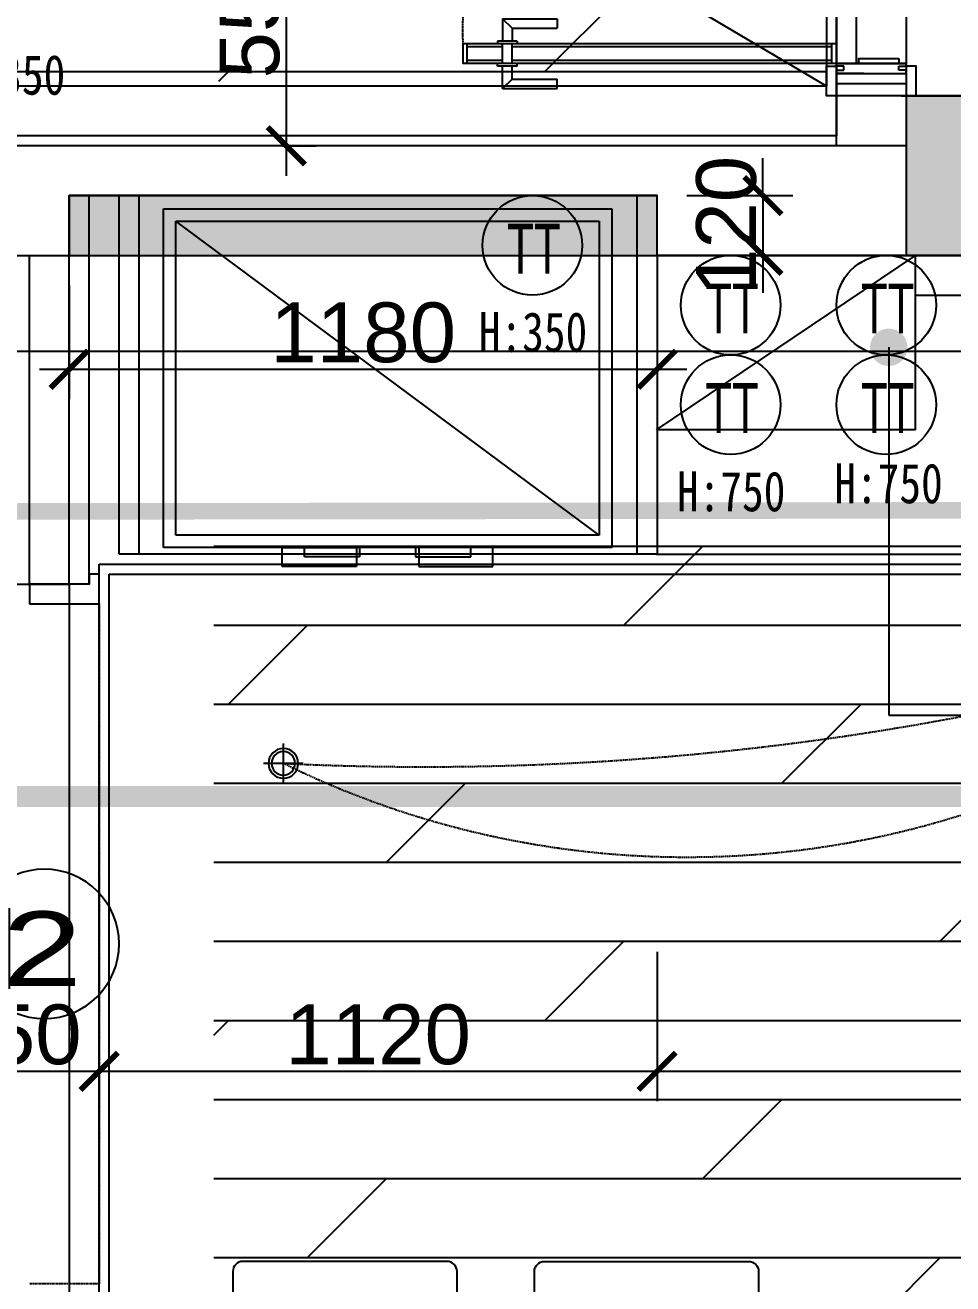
# Model space of a CAD drawing. Header units: millimetres. Extents: x 148889 to 229003, y -70503 to 111106.
# Drawn here: x 206058 to 207921, y 60412 to 62940 of the extents above; entities that cross this region are included whole.
import ezdxf
from ezdxf.enums import TextEntityAlignment as Align
from ezdxf.lldxf.tags import DXFTag

# ---------------------------------------------------------------- set-up
doc = ezdxf.new("R2010")
doc.units = ezdxf.units.MM
doc.header["$PDMODE"] = 3
doc.linetypes.add('DASHED2', pattern=[0.375, 0.25, -0.125])
doc.linetypes.add('HIDDEN', pattern=[0.375, 0.25, -0.125])
for name, color, linetype in [('AXIS_TEXT', 7, 'Continuous'), ('C-灯具1', 2, 'Continuous'), ('C-灯具设备尺寸', 44, 'Continuous'), ('C-造型线1(造型分割)', 4, 'Continuous'), ('C-门套', 16, 'Continuous'), ('F-地坪1(分割线)', 16, 'Continuous'), ('P-原墙线', 7, 'Continuous'), ('P-固定家具1(到顶)', 3, 'Continuous'), ('P-完成面', 1, 'Continuous'), ('P-完成面尺寸', 44, 'Continuous'), ('P-开关', 7, 'DASHED2'), ('P-捣墙线', 250, 'Continuous'), ('P-插座', 1, 'Continuous'), ('P-新墙线', 4, 'Continuous'), ('P-水路', 7, 'Continuous'), ('P-活动家具', 3, 'Continuous'), ('P-门', 1, 'Continuous'), ('P-门套', 1, 'Continuous'), ('P-间墙尺寸', 6, 'Continuous')]:
    doc.layers.add(name, color=color, linetype=linetype)
doc.styles.add('Arial', font='arial.ttf')
doc.styles.add('COMPLEX', font='complex_.ttf')
doc.styles.add('宋体', font='SimSun.ttf')
tags = doc.linetypes.add('ACAD_ISO03W100', pattern=[30, 12, -18]).pattern_tags.tags
tags[6:7] = [DXFTag(74, 4), DXFTag(75, 0), DXFTag(340, '0'), DXFTag(46, 1.0), DXFTag(50, 0.0), DXFTag(44, 0.0), DXFTag(45, 0.0)]
tags[4:5] = [DXFTag(74, 4), DXFTag(75, 0), DXFTag(340, '0'), DXFTag(46, 1.0), DXFTag(50, 0.0), DXFTag(44, 0.0), DXFTag(45, 0.0)]
doc.dimstyles.new('1比60', dxfattribs={"dimscale": 60, "dimtxt": 2, "dimasz": 1.25, "dimexe": 1, "dimexo": 1, "dimgap": 0.2, "dimtad": 1, "dimdec": 0, "dimrnd": 0.005, "dimzin": 0, "dimdsep": 46, "dimtxsty": 'Arial', "dimblk": 'ARCHTICK', "dimcen": 0.125, "dimdle": 1, "dimclrd": 44, "dimclre": 44, "dimclrt": 50, "dimadec": 0, "dimazin": 0, "dimtfac": 1, "dimtdec": 0, "dimtix": 1, "dimtmove": 2, "dimatfit": 3, "dimldrblk": 'DOT', "dimfxl": 4, "dimfxlon": 1, "dimtvp": 1, "dimtolj": 1, "dimtzin": 0, "dimarcsym": 0})
pattern_1 = [(0, (250, 140), (0, 158.75), []), (45, (250, 140), (-317.4998, 317.4998), [224.5065, -449.0125])]

# ---------------------------------------------------------------- blocks, each defined once
blk = doc.blocks.new('_AXISO')
blk.add_circle((0, 0), 0.5)
at = {"layer": 'AXIS_TEXT', "style": 'COMPLEX', "width": 1.041667}
blk.add_attdef('A', text='', height=0.56, dxfattribs=at).set_placement((-0.25, -0.28), (0.25, -0.28), align=Align.FIT)
blk = doc.blocks.new('_ArchTick')
at = {"color": 0, "linetype": 'ByBlock', "const_width": 0.15}
blk.add_lwpolyline([(-0.5, -0.5), (0.5, 0.5)], dxfattribs=at)
blk = doc.blocks.new('_Dot')
at = {"color": 0, "linetype": 'ByBlock', "lineweight": -2}
blk.add_line((-0.5, 0), (-1, 0), dxfattribs=at)
at = {"color": 0, "linetype": 'ByBlock', "const_width": 0.5}
blk.add_lwpolyline([(-0.25, 0, 1), (0.25, 0, 1)], format="xyb", close=True, dxfattribs=at)
blk = doc.blocks.new('A$C404574AA')
at = {"layer": 'P-门'}
for p, q in [((650.6, 803, 233.2), (650.6, 784, 233.2)), ((760.1, 803, 233.2), (650.6, 803, 233.2)), ((741.1, 784, 233.2), (650.6, 784, 233.2)), ((741.1, 784, 233.2), (760.1, 803, 233.2)), ((741.1, 784, 233.2), (741.1, 758, 233.2)), ((760.1, 803, 233.2), (760.1, 758, 233.2)), ((90, 753, 233.2), (840, 753, 233.2)), ((90, 713, 233.2), (90, 753, 233.2)), ((730.6, 758, 233.2), (730.6, 753, 233.2)), ((730.6, 758, 233.2), (770.6, 758, 233.2)), ((740.8, 753, 233.2), (740.8, 713, 233.2)), ((760.3, 753, 233.2), (760.3, 713, 233.2)), ((770.6, 758, 233.2), (770.6, 753, 233.2)), ((840, 713, 233.2), (840, 753, 233.2)), ((90, 713, 233.2), (840, 713, 233.2)), ((730.6, 708, 233.2), (730.6, 713, 233.2)), ((730.6, 708, 233.2), (770.6, 708, 233.2)), ((741.1, 682, 233.2), (741.1, 708, 233.2)), ((760.1, 663, 233.2), (760.1, 708, 233.2)), ((770.6, 708, 233.2), (770.6, 713, 233.2)), ((741.1, 682, 233.2), (650.6, 682, 233.2)), ((650.6, 663, 233.2), (650.6, 682, 233.2)), ((760.1, 663, 233.2), (650.6, 663, 233.2)), ((741.1, 682, 233.2), (760.1, 663, 233.2))]:
    blk.add_line(p, q, dxfattribs=at)
at = {"layer": 'P-门', "color": 252, "linetype": 'ACAD_ISO03W100', "ltscale": 0.001}
for p, q in [((50, 753, 233.2), (50, 3, 233.2)), ((50, 753, 233.2), (90, 753, 233.2)), ((90, 753, 233.2), (90, 3, 233.2)), ((90, 3, 233.2), (90, 743, 233.2)), ((0, 82.9, 233.2), (0, 192.4, 233.2)), ((0, 192.4, 233.2), (19, 192.4, 233.2)), ((19, 101.9, 233.2), (19, 192.4, 233.2)), ((140, 192.4, 233.2), (121, 192.4, 233.2)), ((121, 101.9, 233.2), (121, 192.4, 233.2)), ((140, 82.9, 233.2), (140, 192.4, 233.2)), ((19, 101.9, 233.2), (0, 82.9, 233.2)), ((19, 101.9, 233.2), (45, 101.9, 233.2)), ((45, 112.4, 233.2), (45, 72.4, 233.2)), ((45, 112.4, 233.2), (50, 112.4, 233.2)), ((90, 102.2, 233.2), (50, 102.2, 233.2)), ((95, 112.4, 233.2), (90, 112.4, 233.2)), ((95, 112.4, 233.2), (95, 72.4, 233.2)), ((121, 101.9, 233.2), (95, 101.9, 233.2)), ((121, 101.9, 233.2), (140, 82.9, 233.2)), ((0, 82.9, 233.2), (45, 82.9, 233.2)), ((90, 82.7, 233.2), (50, 82.7, 233.2)), ((140, 82.9, 233.2), (95, 82.9, 233.2)), ((45, 72.4, 233.2), (50, 72.4, 233.2)), ((95, 72.4, 233.2), (90, 72.4, 233.2)), ((50, 3, 233.2), (90, 3, 233.2))]:
    blk.add_line(p, q, dxfattribs=at)
at = {"layer": 'P-门', "color": 252}
for p, q in [((100, 713, 233.2), (100, 753, 233.2)), ((100, 747, 233.2), (740.8, 747, 233.2)), ((760.3, 747, 233.2), (832, 747, 233.2)), ((832, 713, 233.2), (832, 753, 233.2)), ((100, 719, 233.2), (740.8, 719, 233.2)), ((760.3, 719, 233.2), (832, 719, 233.2))]:
    blk.add_line(p, q, dxfattribs=at)
at = {"layer": 'P-门', "color": 252, "linetype": 'DASHED2'}
blk.add_arc((154.7, 685.8, 233.2), 685.8, 264.5854, 2.2759, dxfattribs=at)
blk = doc.blocks.new('A$C0BB32EA6')
at = {"color": 250}
blk.add_arc((223.5, 2013), 1591.3, 262.6127, 277.3873, dxfattribs=at)
at = {"layer": 'P-活动家具'}
for p, q in [((430, 500), (20, 500)), ((0, 480), (0, 118.4)), ((450, 118.4), (450, 480)), ((0, 118.4), (0, 20)), ((450, 20), (450, 118.4)), ((20, 0), (430, 0))]:
    blk.add_line(p, q, dxfattribs=at)
at = {"layer": 'P-活动家具', "color": 250}
for p, q in [((10, 421.9), (10, 20)), ((440, 20), (440, 421.9)), ((20, 10), (430, 10))]:
    blk.add_line(p, q, dxfattribs=at)
at = {"layer": 'P-活动家具'}
for centre, radius, start, end in [((20, 480), 20, 90, 180), ((430, 480), 20, 0, 90), ((225, 1333.7), 937.3, 256.11, 283.89), ((20, 20), 20, 180, 270), ((430, 20), 20, 270, 0)]:
    blk.add_arc(centre, radius, start, end, dxfattribs=at)
at = {"layer": 'P-活动家具', "color": 250}
for centre, start, end in [((20, 20), 180, 270), ((430, 20), 270, 0)]:
    blk.add_arc(centre, 10, start, end, dxfattribs=at)
blk = doc.blocks.new('A$C323B2213')
at = {"layer": 'P-活动家具'}
blk.add_lwpolyline([(0, 1149.9), (0, 349.9), (1600, 349.9), (1600, 1149.9)], close=True, dxfattribs=at)
blk.add_blockref('A$C0BB32EA6', (256.2, 999.9), dxfattribs=at)
at = {"layer": 'P-活动家具', "xscale": -1}
blk.add_blockref('A$C0BB32EA6', (1311.6, 999.9), dxfattribs=at)
at = {"layer": 'P-活动家具', "xscale": -1, "rotation": 180}
blk.add_blockref('A$C0BB32EA6', (256.2, 500), dxfattribs=at)
at = {"layer": 'P-活动家具', "rotation": 180}
blk.add_blockref('A$C0BB32EA6', (1311.6, 500), dxfattribs=at)
blk = doc.blocks.new('A$C3AD5280B')
at = {"layer": 'P-活动家具', "color": 8}
for p, q in [((238.6, 717.9), (238.6, 680)), ((387.4, 717.9), (238.6, 717.9)), ((387.4, 680), (387.4, 717.9)), ((512.6, 717.9), (661.4, 717.9)), ((512.6, 680), (512.6, 717.9)), ((661.4, 717.9), (661.4, 680)), ((283, 698.9), (283, 680)), ((393.8, 698.9), (283, 698.9)), ((393.8, 680), (393.8, 698.9)), ((506.2, 698.9), (617, 698.9)), ((506.2, 680), (506.2, 698.9)), ((617, 698.9), (617, 680)), ((900, 680), (0, 680)), ((0, 680), (0, 0)), ((238.6, 680), (387.4, 680)), ((661.4, 680), (512.6, 680)), ((900, 0), (900, 680)), ((875, 655), (25, 655)), ((875, 655), (25, 25)), ((25, 655), (25, 25)), ((875, 25), (875, 655)), ((25, 25), (875, 25)), ((0, 0), (900, 0))]:
    blk.add_line(p, q, dxfattribs=at)
blk = doc.blocks.new('*D900')
at = {"layer": 'Defpoints', "color": 0}
for p in [(206146.9, 62477.5), (207326.9, 62477.5), (207326.9, 62248.8)]:
    blk.add_point(p, dxfattribs=at)
at = {"layer": 'P-捣墙线', "color": 44, "lineweight": -2}
for p, q in [((206146.9, 62417.5), (206146.9, 62188.8)), ((207326.9, 62417.5), (207326.9, 62188.8)), ((206086.9, 62248.8), (207386.9, 62248.8))]:
    blk.add_line(p, q, dxfattribs=at)
at = {"layer": 'P-捣墙线', "color": 44, "lineweight": -2, "xscale": 75, "yscale": 75, "zscale": 75, "rotation": 180}
blk.add_blockref('_ArchTick', (206146.9, 62248.8), dxfattribs=at)
at = {"layer": 'P-捣墙线', "color": 44, "lineweight": -2, "xscale": 75, "yscale": 75, "zscale": 75}
blk.add_blockref('_ArchTick', (207326.9, 62248.8), dxfattribs=at)
at = {"layer": 'P-捣墙线', "color": 50, "insert": (206736.9, 62322.1), "char_height": 120, "attachment_point": 5, "style": 'Arial'}
blk.add_mtext('\\A1;1180', dxfattribs=at)
blk = doc.blocks.new('*D901')
at = {"layer": 'Defpoints', "color": 0}
for p in [(207326.9, 62597.5), (207326.9, 62477.5), (207539.4, 62477.5)]:
    blk.add_point(p, dxfattribs=at)
at = {"layer": 'P-捣墙线', "color": 44, "lineweight": -2}
for p, q in [((207539.4, 62597.5), (207539.4, 62672.5)), ((207386.9, 62597.5), (207599.4, 62597.5)), ((207539.4, 62597.5), (207539.4, 62477.5)), ((207386.9, 62477.5), (207599.4, 62477.5)), ((207539.4, 62477.5), (207539.4, 62402.5))]:
    blk.add_line(p, q, dxfattribs=at)
at = {"layer": 'P-捣墙线', "color": 44, "lineweight": -2, "xscale": 75, "yscale": 75, "zscale": 75}
for p, rotation in [((207539.4, 62597.5), 270), ((207539.4, 62477.5), 90)]:
    blk.add_blockref('_ArchTick', p, dxfattribs=dict(at, rotation=rotation))
at = {"layer": 'P-捣墙线', "color": 50, "insert": (207466.2, 62537.5), "char_height": 120, "attachment_point": 5, "rotation": 90, "style": 'Arial'}
blk.add_mtext('\\A1;120', dxfattribs=at)
blk = doc.blocks.new('A$C01C20CD7')
at = {"layer": 'C-灯具1'}
for p, q in [((52.8, 105.7, 2984.9), (52.8, 0, 2984.9)), ((0, 52.8, 2984.9), (105.7, 52.8, 2984.9))]:
    blk.add_line(p, q, dxfattribs=at)
for radius in [39.9, 31.7]:
    blk.add_circle((52.8, 52.8, 2984.9), radius, dxfattribs=at)
blk = doc.blocks.new('*D949')
at = {"layer": 'Defpoints', "color": 0}
for p in [(205856.9, 60839.3), (206206.9, 60839.3), (206206.9, 60839.3)]:
    blk.add_point(p, dxfattribs=at)
at = {"layer": 'P-完成面尺寸', "color": 44, "lineweight": -2}
for p, q in [((205796.9, 60839.3), (206266.9, 60839.3)), ((205856.9, 60839.3), (205856.9, 60779.3)), ((206206.9, 60839.3), (206206.9, 60779.3))]:
    blk.add_line(p, q, dxfattribs=at)
at = {"layer": 'P-完成面尺寸', "color": 44, "lineweight": -2, "xscale": 75, "yscale": 75, "zscale": 75, "rotation": 180}
blk.add_blockref('_ArchTick', (205856.9, 60839.3), dxfattribs=at)
at = {"layer": 'P-完成面尺寸', "color": 44, "lineweight": -2, "xscale": 75, "yscale": 75, "zscale": 75}
blk.add_blockref('_ArchTick', (206206.9, 60839.3), dxfattribs=at)
at = {"layer": 'P-完成面尺寸', "color": 50, "insert": (206031.9, 60912.6), "char_height": 120, "attachment_point": 5, "style": 'Arial'}
blk.add_mtext('\\A1;350', dxfattribs=at)
blk = doc.blocks.new('*D950')
at = {"layer": 'Defpoints', "color": 0}
for p in [(207326.9, 61877.5), (206206.9, 60839.3), (207326.9, 60839.3)]:
    blk.add_point(p, dxfattribs=at)
at = {"layer": 'P-完成面尺寸', "color": 44, "lineweight": -2}
for p, q in [((207326.9, 61079.3), (207326.9, 60779.3)), ((206146.9, 60839.3), (207386.9, 60839.3)), ((206206.9, 60839.3), (206206.9, 60779.3))]:
    blk.add_line(p, q, dxfattribs=at)
at = {"layer": 'P-完成面尺寸', "color": 44, "lineweight": -2, "xscale": 75, "yscale": 75, "zscale": 75, "rotation": 180}
blk.add_blockref('_ArchTick', (206206.9, 60839.3), dxfattribs=at)
at = {"layer": 'P-完成面尺寸', "color": 44, "lineweight": -2, "xscale": 75, "yscale": 75, "zscale": 75}
blk.add_blockref('_ArchTick', (207326.9, 60839.3), dxfattribs=at)
at = {"layer": 'P-完成面尺寸', "color": 50, "insert": (206766.9, 60912.6), "char_height": 120, "attachment_point": 5, "style": 'Arial'}
blk.add_mtext('\\A1;1120', dxfattribs=at)
blk = doc.blocks.new('*D951')
at = {"layer": 'Defpoints', "color": 0}
for p in [(207326.9, 61877.5), (209816.5, 61877.5), (209816.5, 60839.3)]:
    blk.add_point(p, dxfattribs=at)
at = {"layer": 'P-完成面尺寸', "color": 44, "lineweight": -2}
for p, q in [((207326.9, 61079.3), (207326.9, 60779.3)), ((209816.5, 61079.3), (209816.5, 60779.3)), ((207266.9, 60839.3), (209876.5, 60839.3))]:
    blk.add_line(p, q, dxfattribs=at)
at = {"layer": 'P-完成面尺寸', "color": 44, "lineweight": -2, "xscale": 75, "yscale": 75, "zscale": 75, "rotation": 180}
blk.add_blockref('_ArchTick', (207326.9, 60839.3), dxfattribs=at)
at = {"layer": 'P-完成面尺寸', "color": 44, "lineweight": -2, "xscale": 75, "yscale": 75, "zscale": 75}
blk.add_blockref('_ArchTick', (209816.5, 60839.3), dxfattribs=at)
at = {"layer": 'P-完成面尺寸', "color": 50, "insert": (208571.7, 60912.6), "char_height": 120, "attachment_point": 5, "style": 'Arial'}
blk.add_mtext('\\A1;2490', dxfattribs=at)
blk = doc.blocks.new('*D977')
at = {"layer": 'Defpoints', "color": 0}
for p in [(208382.6, 61877.5), (208390.5, 61877.5), (207786.9, 60107.5)]:
    blk.add_point(p, dxfattribs=at)
at = {"layer": 'P-完成面尺寸', "color": 44, "lineweight": -2}
for p, q in [((208390.5, 60047.5), (208390.5, 61937.5)), ((208390.5, 61877.5), (208450.5, 61877.5)), ((208150.5, 60107.5), (208450.5, 60107.5))]:
    blk.add_line(p, q, dxfattribs=at)
at = {"layer": 'P-完成面尺寸', "color": 44, "lineweight": -2, "xscale": 75, "yscale": 75, "zscale": 75}
for p, rotation in [((208390.5, 61877.5), 90), ((208390.5, 60107.5), 270)]:
    blk.add_blockref('_ArchTick', p, dxfattribs=dict(at, rotation=rotation))
at = {"layer": 'P-完成面尺寸', "color": 50, "insert": (208317.2, 60992.5), "char_height": 120, "attachment_point": 5, "rotation": 90, "style": 'Arial'}
blk.add_mtext('\\A1;1770', dxfattribs=at)
blk = doc.blocks.new('*D982')
at = {"layer": 'Defpoints', "color": 0}
for p in [(205761.9, 63247.5), (206515.1, 62697.5), (206582.6, 62697.5)]:
    blk.add_point(p, dxfattribs=at)
at = {"layer": 'P-完成面尺寸', "color": 44, "lineweight": -2}
for p, q in [((206582.6, 63307.5), (206582.6, 62637.5)), ((206342.6, 63247.5), (206642.6, 63247.5)), ((206575.1, 62697.5), (206642.6, 62697.5))]:
    blk.add_line(p, q, dxfattribs=at)
at = {"layer": 'P-完成面尺寸', "color": 44, "lineweight": -2, "xscale": 75, "yscale": 75, "zscale": 75}
for p, rotation in [((206582.6, 63247.5), 90), ((206582.6, 62697.5), 270)]:
    blk.add_blockref('_ArchTick', p, dxfattribs=dict(at, rotation=rotation))
at = {"layer": 'P-完成面尺寸', "color": 50, "insert": (206509.4, 62972.5), "char_height": 120, "attachment_point": 5, "rotation": 90, "style": 'Arial'}
blk.add_mtext('\\A1;550', dxfattribs=at)

msp = doc.modelspace()

# ---------------------------------------------------------------- hatches: boundary and pattern name
at = {"layer": 'F-地坪1(分割线)'}
h = msp.add_hatch(dxfattribs=at)
h.set_pattern_fill('DOLMIT', color=250, scale=25, style=0)
h.set_pattern_definition(pattern_1)
h.paths.add_polyline_path([(207666.9, 65527.5), (204186.9, 65527.5), (204186.9, 62827.5), (207666.9, 62827.5)])
h = msp.add_hatch(dxfattribs=at)
h.set_pattern_fill('DOLMIT', color=250, scale=25, style=0)
h.set_pattern_definition(pattern_1)
h.paths.add_polyline_path([(206436.9, 61937.5), (206436.9, 59182.5), (206156.9, 59182.5), (206156.9, 59112.5), (205746.9, 59112.5), (205746.9, 57722.5), (206156.9, 57722.5), (206156.9, 57312.5), (208606.9, 57312.5), (208606.9, 58902.5), (209829.5, 58902.5), (209829.5, 58552.5), (211031.9, 58552.5), (211031.9, 59312.5), (211736.9, 59312.5), (211736.9, 58992.5), (211736.9, 58852.5), (211356.9, 58852.5), (211356.9, 58557.1), (211346.9, 58552.5), (211346.9, 57712.5), (213166.9, 57712.5), (213166.9, 57751.1), (213166.9, 58852.5), (212516.9, 58852.5), (212516.9, 58992.5), (215741.9, 58992.5), (215741.9, 62797.5), (211356.9, 62797.5), (211356.9, 62537.5), (211031.9, 62537.5), (211031.9, 63167.5), (211356.9, 63447.5), (211356.9, 64347.5), (210716.2, 64347.5), (210716.2, 64367.5), (210776.2, 64367.5), (210776.2, 64417.5), (210716.2, 64417.5), (210124.3, 63837.5), (207826.9, 63837.5), (207826.9, 62857.5), (209829.5, 62857.5), (209829.5, 61937.5)])
at = {"layer": 'P-原墙线'}
h = msp.add_hatch(color=8, dxfattribs=at)
h.paths.add_polyline_path([(208246.9, 62477.5), (208246.9, 62607.5), (208246.9, 62797.5), (207826.9, 62797.5), (207826.9, 62697.5), (207826.9, 62477.5)])
h.paths.add_polyline_path([(211006.9, 62477.5), (211331.9, 62477.5), (211331.9, 63097.5), (211006.9, 63097.5)])
at = {"layer": 'P-捣墙线'}
h = msp.add_hatch(dxfattribs=at)
h.set_pattern_fill('CORK', color=256, scale=15, style=0)
h.set_pattern_definition([(0, (-121213.877, 79628.19), (0, 47.625), []), (135, (-121190.06, 79604.38), (-95.25004, -95.25004), [67.35195, -67.35195]), (135, (-121178.16, 79604.38), (-95.25004, -95.25004), [67.35195, -67.35195]), (135, (-121166.25, 79604.38), (-95.25004, -95.25004), [67.35195, -67.35195])])
h.paths.add_polyline_path([(212216.9, 65672.5), (212096.9, 65672.5), (212096.9, 64302.5), (211096.9, 64302.5), (211096.9, 64172.5), (212216.9, 64172.5)])
h.paths.add_polyline_path([(215696.9, 62867.5), (215696.9, 63097.5), (212296.9, 63097.5), (212296.9, 62867.5)])
h.paths.add_polyline_path([(211331.9, 62867.5), (211426.9, 62867.5), (211426.9, 63097.5), (211331.9, 63097.5)])
h.paths.add_polyline_path([(211006.9, 63097.5), (210911.9, 63097.5), (210911.9, 62967.5), (211006.9, 62967.5)], flags=17)
h.paths.add_polyline_path([(210326.9, 62967.5), (210326.9, 63097.5), (210226.9, 63097.5), (210226.9, 64172.5), (210326.9, 64172.5), (210326.9, 64302.5), (210121.9, 64302.5), (210121.9, 64057.2), (210121.9, 63949.5), (210121.9, 63902.5), (210055.7, 63902.5), (210121.9, 63777.5), (210121.9, 62607.5), (209466.9, 62607.5), (209466.9, 62477.5), (209566.9, 62477.5), (209566.9, 61177.5), (209796.9, 61177.5), (209796.9, 61277.5), (211101.9, 61277.5), (211101.9, 61177.5), (211331.9, 61177.5), (211331.9, 62477.5), (211196.9, 62477.5), (211196.9, 61407.5), (209676.9, 61407.5), (209676.9, 62477.5), (210226.9, 62477.5), (210226.9, 62967.5)])
h.paths.add_polyline_path([(209205.7, 63777.5), (209205.7, 63902.5), (208821.9, 63902.5), (208821.9, 63777.5)])
h.paths.add_polyline_path([(207951.9, 65472.5), (207826.9, 65472.5), (207826.9, 63902.5), (207826.9, 63677.5), (207951.9, 63677.5), (207951.9, 63777.5), (208051.9, 63777.5), (208051.9, 63902.5), (207951.9, 63902.5)])
h.paths.add_polyline_path([(207326.9, 62477.5), (207326.9, 62597.5), (206146.9, 62597.5), (206146.9, 62477.5)])
h.paths.add_polyline_path([(208246.9, 62477.5), (208346.9, 62477.5), (208346.9, 62607.5), (208246.9, 62607.5)])
h.paths.add_polyline_path([(205726.9, 63377.5), (205526.9, 63377.5), (205526.9, 62697.5), (205726.9, 62697.5)])
h.paths.add_polyline_path([(205726.9, 65527.5), (205526.9, 65527.5), (205526.9, 64847.5), (205726.9, 64847.5)])
h.paths.add_polyline_path([(207666.9, 59602.5), (207666.9, 59722.5), (206146.9, 59722.5), (206146.9, 59602.5)])
h.paths.add_polyline_path([(209136.9, 59602.5), (209136.9, 58477.5), (209256.9, 58477.5), (209256.9, 59597.5), (209786.9, 59597.5), (209786.9, 59822.5), (209566.9, 59822.5), (209566.9, 59722.5), (208536.9, 59722.5), (208536.9, 59602.5)])
h.paths.add_polyline_path([(211336.9, 58977.5), (211446.9, 58977.5), (211446.9, 59197.5), (211101.9, 59197.5), (211101.9, 58477.5), (211336.9, 58477.5)])
h.paths.add_polyline_path([(215696.9, 58977.5), (215696.9, 59197.5), (212316.9, 59197.5), (212316.9, 58977.5)])
h.paths.add_polyline_path([(211336.9, 57907.5), (211336.9, 57787.5), (213426.9, 57787.5), (213426.9, 57907.5)])
h.paths.add_polyline_path([(214091.9, 57787.5), (214091.9, 55912.5), (214211.9, 55912.5), (214211.9, 57907.5), (213991.9, 57907.5), (213991.9, 57787.5)])
h.paths.add_polyline_path([(217341.9, 58977.5), (217341.9, 59197.5), (216176.9, 59197.5), (216176.9, 58977.5)])

# ---------------------------------------------------------------- linework, layer by layer
at = {"color": 7}
msp.add_lwpolyline([(209427.3, 58412.5), (209427.3, 62284.4), (204516.9, 62284.4)], dxfattribs=at)
at = {"layer": 'C-灯具设备尺寸'}
msp.add_line((207666.9, 62817.5), (204181.9, 64877.5), dxfattribs=at)
at = {"layer": 'C-造型线1(造型分割)'}
for p, q in [((207666.9, 64977.5), (207666.9, 62817.5)), ((207686.9, 63677.5), (207686.9, 62717.5)), ((207666.9, 62817.5), (204361.9, 62817.5)), ((207686.9, 62797.5, 116.6), (207686.9, 62717.5)), ((207816.9, 62797.5), (209819.5, 62797.5)), ((207686.9, 62717.5), (204361.9, 62717.5)), ((206206.9, 57892.5), (206206.9, 61857.5)), ((206206.9, 61857.5), (208566.7, 61857.5))]:
    msp.add_line(p, q, dxfattribs=at)
at = {"layer": 'C-造型线1(造型分割)', "color": 8}
for p, q in [((206226.9, 61837.5), (208546.7, 61837.5)), ((206226.9, 57912.5), (206226.9, 61837.5))]:
    msp.add_line(p, q, dxfattribs=at)
at = {"layer": 'C-造型线1(造型分割)'}
msp.add_lwpolyline([(207826.9, 63777.5), (207826.9, 62797.5), (209819.5, 62797.5), (209819.5, 61877.5)], dxfattribs=at)
at = {"layer": 'C-造型线1(造型分割)', "color": 45}
msp.add_lwpolyline([(209816.5, 62397.1), (207845.5, 62397.1)], dxfattribs=at)
at = {"layer": 'C-门套', "linetype": 'HIDDEN', "elevation": 116.6}
msp.add_lwpolyline([(207826.9, 63612.5), (207826.9, 62862.5), (207686.9, 62862.5), (207686.9, 63612.5)], close=True, dxfattribs=at)
at = {"layer": 'C-门套', "linetype": 'HIDDEN'}
msp.add_lwpolyline([(206066.9, 61777.5), (206206.9, 61777.5), (206206.9, 60412.5), (206066.9, 60412.5)], dxfattribs=at)
msp.add_lwpolyline([(206066.9, 61777.5), (206206.9, 61777.5), (206206.9, 60412.5), (206066.9, 60412.5)], dxfattribs=at)
at = {"layer": 'P-原墙线'}
for p, q in [((208246.9, 62797.5), (207826.9, 62797.5)), ((207826.9, 62797.5), (207826.9, 62697.5)), ((207826.9, 62697.5), (205726.9, 62697.5)), ((207826.9, 62697.5), (207826.9, 62477.5)), ((206146.9, 62597.5), (206146.9, 62477.5)), ((207326.9, 62477.5), (207326.9, 62597.5)), ((204371.9, 62477.5), (206146.9, 62477.5)), ((206066.9, 61817.5), (206066.9, 62477.5)), ((206146.9, 61817.5), (206146.9, 62477.5)), ((207326.9, 62477.5), (208246.9, 62477.5)), ((206146.9, 61817.5), (206066.9, 61817.5)), ((206146.9, 61817.5), (206066.9, 61817.5))]:
    msp.add_line(p, q, dxfattribs=at)
msp.add_lwpolyline([(206146.9, 62477.5), (206146.9, 62597.5), (207326.9, 62597.5)], dxfattribs=at)
at = {"layer": 'P-固定家具1(到顶)'}
for p, q in [((206246.9, 61877.5), (206246.9, 62597.5)), ((206286.9, 61877.5), (206286.9, 62597.5)), ((207286.9, 61877.5), (207286.9, 62597.5)), ((209816.5, 62477.5), (207325.9, 62477.5)), ((207326.9, 62477.5), (207326.9, 61877.5)), ((207325.9, 61877.5), (206246.9, 61877.5)), ((207325.9, 61877.5), (209816.5, 61877.5))]:
    msp.add_line(p, q, dxfattribs=at)
at = {"layer": 'P-固定家具1(到顶)', "color": 252}
for p, q in [((207325.9, 62127.5), (207845.5, 62477.5)), ((207845.5, 62127.5), (207845.5, 62477.5)), ((207845.5, 62127.5), (207325.9, 62127.5))]:
    msp.add_line(p, q, dxfattribs=at)
at = {"layer": 'P-完成面'}
for p, q in [((206186.9, 61817.5), (206186.9, 62597.5)), ((206066.9, 61817.5), (206066.9, 61777.5))]:
    msp.add_line(p, q, dxfattribs=at)
for points in [[(206186.9, 61837.5), (206186.9, 61817.5), (206066.9, 61817.5)], [(206066.9, 61777.5), (206206.9, 61777.5), (206206.9, 61837.5), (206186.9, 61837.5)]]:
    msp.add_lwpolyline(points, dxfattribs=at)
at = {"layer": 'P-开关', "ltscale": 10}
for centre, radius, start, end in [((206859.4, 67259.7), 5809.1, 267.21101, 300.60039), ((207386.8, 63107.5), 1838.1, 243.851, 296.149)]:
    msp.add_arc(centre, radius, start, end, dxfattribs=at)
at = {"layer": 'P-捣墙线', "color": 8}
msp.add_lwpolyline([(207326.9, 62477.5), (207326.9, 62597.5), (206146.9, 62597.5), (206146.9, 62477.5), (207326.9, 62477.5)], dxfattribs=at)
at = {"layer": 'P-新墙线', "linetype": 'ByBlock', "ltscale": 3, "elevation": 116.6}
msp.add_lwpolyline([(207686.9, 62822.5), (207826.9, 62822.5), (207826.9, 62697.5), (207686.9, 62697.5)], close=True, dxfattribs=at)
at = {"layer": 'P-水路', "color": 1, "linetype": 'ACAD_ISO03W100', "ltscale": 0.1, "const_width": 41.6}
msp.add_lwpolyline([(204894.1, 61391), (208773.5, 61391), (208773.5, 64127.3), (208773.5, 64127.3), (209728.3, 64131.7), (209728.3, 64131.7)], dxfattribs=at)
at = {"layer": 'P-水路', "color": 5, "const_width": 33.2}
msp.add_lwpolyline([(209746.4, 58477.5), (209746.4, 61967.6), (205034.6, 61962.2), (205034.6, 62320.3), (204516.9, 62320.3)], dxfattribs=at)
at = {"layer": 'P-门套'}
for p, q in [((207686.9, 62857.5, 233.2), (207686.9, 62862.5, 233.2)), ((207686.9, 62862.5, 233.2), (207731.9, 62862.5, 233.2)), ((207701.9, 62857.5, 233.2), (207686.9, 62857.5, 233.2)), ((207701.9, 62849.5, 233.2), (207701.9, 62857.5, 233.2)), ((207731.9, 62862.5, 233.2), (207826.9, 62862.5, 116.6)), ((207826.9, 62862.5, 116.6), (207811.9, 62862.5, 116.6)), ((207811.9, 62862.5, 116.6), (207826.9, 62862.5, 116.6)), ((207811.9, 62849.5, 116.6), (207811.9, 62857.5, 116.6)), ((207811.9, 62857.5, 116.6), (207826.9, 62857.5, 116.6)), ((207826.9, 62857.5, 116.6), (207826.9, 62862.5, 116.6)), ((207686.9, 62842.5, 116.6), (207686.9, 62849.5, 116.6)), ((207686.9, 62849.5, 233.2), (207701.9, 62849.5, 233.2)), ((207686.9, 62842.5, 116.6), (207826.9, 62842.5)), ((207686.9, 62822.5, 116.6), (207686.9, 62842.5, 116.6)), ((207686.9, 62842.5, 116.6), (207741.9, 62842.5, 116.6)), ((207741.9, 62842.5, 116.6), (207686.9, 62842.5, 116.6)), ((207741.9, 62842.5, 116.6), (207826.9, 62842.5)), ((207826.9, 62849.5, 116.6), (207811.9, 62849.5, 116.6)), ((207826.9, 62842.5), (207826.9, 62849.5)), ((207826.9, 62842.5), (207826.9, 62822.5)), ((207686.9, 62822.5, 192), (207826.9, 62822.5))]:
    msp.add_line(p, q, dxfattribs=at)
at = {"layer": 'P-门套', "elevation": 116.6}
msp.add_lwpolyline([(207686.9, 62849.5), (207686.9, 62797.5), (207666.9, 62797.5), (207666.9, 62857.5), (207686.9, 62857.5)], dxfattribs=at)
at = {"layer": 'P-门套'}
msp.add_lwpolyline([(207811.9, 62872.5), (207811.9, 62862.5), (207731.9, 62862.5), (207731.9, 62872.5)], close=True, dxfattribs=at)
msp.add_lwpolyline([(207826.9, 62849.5), (207826.9, 62797.5), (207846.9, 62797.5), (207846.9, 62857.5), (207826.9, 62857.5)], dxfattribs=at)
at = {"layer": 'P-间墙尺寸'}
for points in [[(207686.9, 63677.5), (207826.9, 63677.5), (207826.9, 62797.5), (207686.9, 62797.5)], [(206026.9, 61817.5), (206146.9, 61817.5), (206146.9, 60372.5), (206026.9, 60372.5)]]:
    msp.add_lwpolyline(points, close=True, dxfattribs=at)

# ---------------------------------------------------------------- block references
at = {"layer": 'C-灯具1', "xscale": -0.7496251873672009, "yscale": 0.7496251873672009, "zscale": 0.7496251874062951, "rotation": 270}
msp.add_blockref('A$C01C20CD7', (206537.1, 61417.9, -2237.5), dxfattribs=at)
at = {"layer": 'P-固定家具1(到顶)', "color": 3, "xscale": -1, "rotation": 180}
msp.add_blockref('A$C3AD5280B', (206335.8, 62571), dxfattribs=at)
at = {"layer": 'P-插座'}
ref = msp.add_blockref('_AXISO', (207076.7, 62497.5), dxfattribs=dict(at, xscale=199.9375195251196, yscale=199.9375195251487, zscale=199.9375195251483))
ref.add_attrib('A', 'TT', dxfattribs={"layer": 'AXIS_TEXT', "height": 100, "style": 'Arial', "width": 0.629046}).set_placement((207025.9, 62441), (207133.3, 62441), align=Align.FIT)
ref = msp.add_blockref('_AXISO', (207474.6, 62377.5), dxfattribs=dict(at, xscale=199.9375195251196, yscale=199.9375195251487, zscale=199.9375195251483))
ref.add_attrib('A', 'TT', dxfattribs={"layer": 'AXIS_TEXT', "height": 100, "style": 'Arial', "width": 0.629046}).set_placement((207423.8, 62321), (207531.1, 62321), align=Align.FIT)
ref = msp.add_blockref('_AXISO', (207786.9, 62377.5), dxfattribs=dict(at, xscale=199.9375195251196, yscale=199.9375195251487, zscale=199.9375195251483))
ref.add_attrib('A', 'TT', dxfattribs={"layer": 'AXIS_TEXT', "height": 100, "style": 'Arial', "width": 0.629046}).set_placement((207736.1, 62321), (207843.4, 62321), align=Align.FIT)
ref = msp.add_blockref('_AXISO', (207474.6, 62177.6), dxfattribs=dict(at, xscale=199.9375195251196, yscale=199.9375195251487, zscale=199.9375195251483))
ref.add_attrib('A', 'TT', dxfattribs={"layer": 'AXIS_TEXT', "height": 100, "style": 'Arial', "width": 0.629046}).set_placement((207423.8, 62121), (207531.1, 62121), align=Align.FIT)
ref = msp.add_blockref('_AXISO', (207786.9, 62177.6), dxfattribs=dict(at, xscale=199.9375195251196, yscale=199.9375195251487, zscale=199.9375195251483))
ref.add_attrib('A', 'TT', dxfattribs={"layer": 'AXIS_TEXT', "height": 100, "style": 'Arial', "width": 0.629046}).set_placement((207736.1, 62121), (207843.4, 62121), align=Align.FIT)
at = {"layer": 'P-活动家具', "rotation": 180}
msp.add_blockref('A$C323B2213', (207786.9, 60457.4), dxfattribs=at)
at = {"layer": 'P-门', "rotation": 180}
msp.add_blockref('A$C404574AA', (207776.9, 63615.5, -116.6), dxfattribs=at)
at = {"layer": 'P-间墙尺寸'}
ref = msp.add_blockref('_AXISO', (206096.9, 61095), dxfattribs=dict(at, xscale=-299.9062792877376, yscale=299.9062792877376, zscale=299.9062792877225))
ref.add_attrib('A', '2', dxfattribs={"layer": 'AXIS_TEXT', "height": 150, "style": 'Arial', "width": 1.381802}).set_placement((206012, 61010.2), (206173.1, 61010.2), align=Align.FIT)

# ---------------------------------------------------------------- texts
at = {"layer": 'P-插座', "char_height": 80, "width": 709.117, "attachment_point": 1, "style": '宋体'}
for s, insert in [('{\\W0.8;H:350}', (205921.2, 62880.1, -33)), ('{\\W0.8;H:350}', (206969, 62363.7, -33)), ('{\\W0.8;H:750}', (207366.8, 62043.7, -33)), ('{\\W0.8;H:750}', (207682.7, 62059.8, -33))]:
    msp.add_mtext(s, dxfattribs=dict(at, insert=insert))

# ---------------------------------------------------------------- dimensions: what is measured, and where the dimension line sits
at = {"layer": 'P-完成面尺寸'}
for base, p1, p2, picture, middle in [((206582.6, 62697.5), (205761.9, 63247.5), (206515.1, 62697.5), '*D982', (206509.4, 62972.5)), ((208390.5, 61877.5), (207786.9, 60107.5), (208382.6, 61877.5), '*D977', (208317.2, 60992.5))]:
    dim = msp.add_linear_dim(base=base, p1=p1, p2=p2, angle=90, dimstyle='1比60', dxfattribs=at)
    dim.commit()
    dim.dimension.update_dxf_attribs({"geometry": picture, "text_midpoint": middle})
for base, p1, p2, picture, middle in [((207326.9, 60839.3), (206206.9, 60839.3), (207326.9, 61877.5), '*D950', (206766.9, 60912.6)), ((209816.5, 60839.3), (207326.9, 61877.5), (209816.5, 61877.5), '*D951', (208571.7, 60912.6)), ((206206.9, 60839.3), (205856.9, 60839.3), (206206.9, 60839.3), '*D949', (206031.9, 60912.6))]:
    dim = msp.add_linear_dim(base=base, p1=p1, p2=p2, dimstyle='1比60', dxfattribs=at)
    dim.commit()
    dim.dimension.update_dxf_attribs({"geometry": picture, "text_midpoint": middle})
at = {"layer": 'P-捣墙线'}
dim = msp.add_linear_dim(base=(207539.4, 62477.5), p1=(207326.9, 62597.5), p2=(207326.9, 62477.5), angle=90, dimstyle='1比60', dxfattribs=at)
dim.commit()
dim.dimension.update_dxf_attribs({"geometry": '*D901', "text_midpoint": (207466.2, 62537.5)})
dim = msp.add_linear_dim(base=(207326.9, 62248.8), p1=(206146.9, 62477.5), p2=(207326.9, 62477.5), dimstyle='1比60', dxfattribs=at)
dim.commit()
dim.dimension.update_dxf_attribs({"geometry": '*D900', "text_midpoint": (206736.9, 62322.1)})

# ---------------------------------------------------------------- leaders
at = {"layer": 'P-插座'}
msp.add_leader([(207792, 62292.9), (207792, 61554.5), (208361.6, 61554.5)], dimstyle='1比60', override={"dimgap": 0.2, "dimtad": 0}, dxfattribs=at)

doc.saveas('drawing.dxf')
